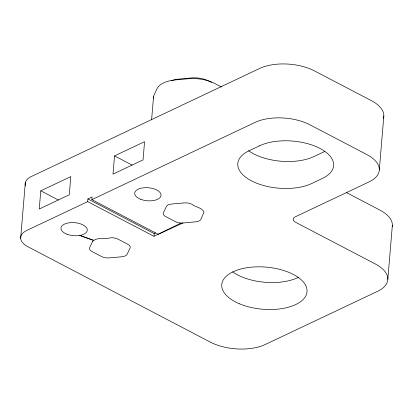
<?xml version="1.0" encoding="UTF-8"?>
<svg xmlns="http://www.w3.org/2000/svg" width="413" height="413" viewBox="0 0 413 413"><rect width="100%" height="100%" fill="white"/><g stroke="black" fill="none" stroke-linecap="round" stroke-linejoin="round"><path stroke-width="0.62" d="M20.65 238.342L25.322 182.618M40.773 190.821L39.245 209.019L69.281 194.807L70.809 176.609L40.773 190.821L58.331 200M91.892 199.634L255.1 122.382A38.894 19.21 4.8 0 1 309.915 124.798L366.863 154.57A38.894 19.21 4.8 0 1 368.995 181.926L295.228 216.846A7.78 3.841 4.8 0 0 295.656 222.318L375.386 264A38.894 19.21 4.8 0 1 377.513 291.356L265.156 344.54A38.894 19.21 4.8 0 1 210.336 342.119L28.099 246.85A23.335 11.528 4.8 0 1 26.824 230.433L87.68 201.627L87.907 198.932L92.12 196.939L91.892 199.634L158.215 234.305L182.99 222.984L195.612 221.843A7.78 3.841 4.8 0 0 200.883 219.349L203.991 212.143C202.091 207.429 195.334 207.28 191.808 204.239A7.78 3.841 4.8 0 0 184.239 202.907L171.622 204.048A7.78 3.841 4.8 0 0 166.351 206.546L163.429 212.757A7.78 3.841 4.8 0 0 165.727 216.582L175.427 221.652A7.78 3.841 4.8 0 0 180.997 223.03L182.99 222.984M114.54 155.907L113.012 174.105L143.043 159.888L144.571 141.69L114.54 155.907L132.098 165.086M151.607 119.791L153.538 96.802M87.68 201.627L154.003 236.303L154.23 233.608L155.644 232.947M379.304 169.913L383.832 115.996M387.822 279.343L392.35 225.421M180.997 223.03L154.003 236.303M324.556 151.545L314.019 156.532A42.787 21.135 4.8 0 1 248.549 150.699M93.725 240.278L79.797 235.451L93.477 240.443M221.451 87.004L214.6 83.421A27.227 13.448 4.8 0 0 188.121 78.764L175.499 79.905A27.227 13.448 4.8 0 0 157.059 88.635L154.137 94.851A27.227 13.448 4.8 0 0 153.481 98.315M211.585 82.512L208.73 81.02A17.893 8.838 4.8 0 0 191.327 77.959L178.71 79.105A17.893 8.838 4.8 0 0 171.436 80.809M346.311 192.51L379.914 210.078A38.894 19.21 4.8 0 1 392.231 226.577M87.907 198.932L154.23 233.608M25.399 185.638A23.335 11.528 4.8 0 1 31.352 176.511L259.627 68.46A38.894 19.21 4.8 0 1 314.443 70.881L371.39 100.653A38.894 19.21 4.8 0 1 383.445 118.288M298.351 277.407A42.787 21.135 4.8 0 1 232.633 271.852M92.584 241.46L89.662 247.676A7.78 3.841 4.8 0 0 91.965 251.502L101.66 256.571A7.78 3.841 4.8 0 0 109.228 257.903L121.85 256.757A7.78 3.841 4.8 0 0 127.116 254.263L130.038 248.048A7.78 3.841 4.8 0 0 127.741 244.222L118.046 239.153A7.78 3.841 4.8 0 0 110.477 237.821C104.912 239.53 96.967 236.716 92.584 241.46M259.648 145.758L249.111 150.745A42.787 21.135 4.8 0 0 251.455 180.837A42.787 21.135 4.8 0 0 311.753 183.496L322.29 178.509A42.787 21.135 4.8 0 0 319.951 148.417A42.787 21.135 4.8 0 0 259.648 145.758M67.045 234.259A13.226 6.531 4.8 0 0 87.293 230.294A13.226 6.531 4.8 0 0 68.011 222.989A13.226 6.531 4.8 0 0 67.045 234.259M140.807 199.345A13.226 6.531 4.8 0 0 161.06 195.375A13.226 6.531 4.8 0 0 141.778 188.07A13.226 6.531 4.8 0 0 140.807 199.345M239.473 303.798A42.787 21.135 4.8 0 0 306.844 292.972A42.787 21.135 4.8 0 0 246.835 267.748A42.787 21.135 4.8 0 0 239.473 303.798"/></g></svg>
